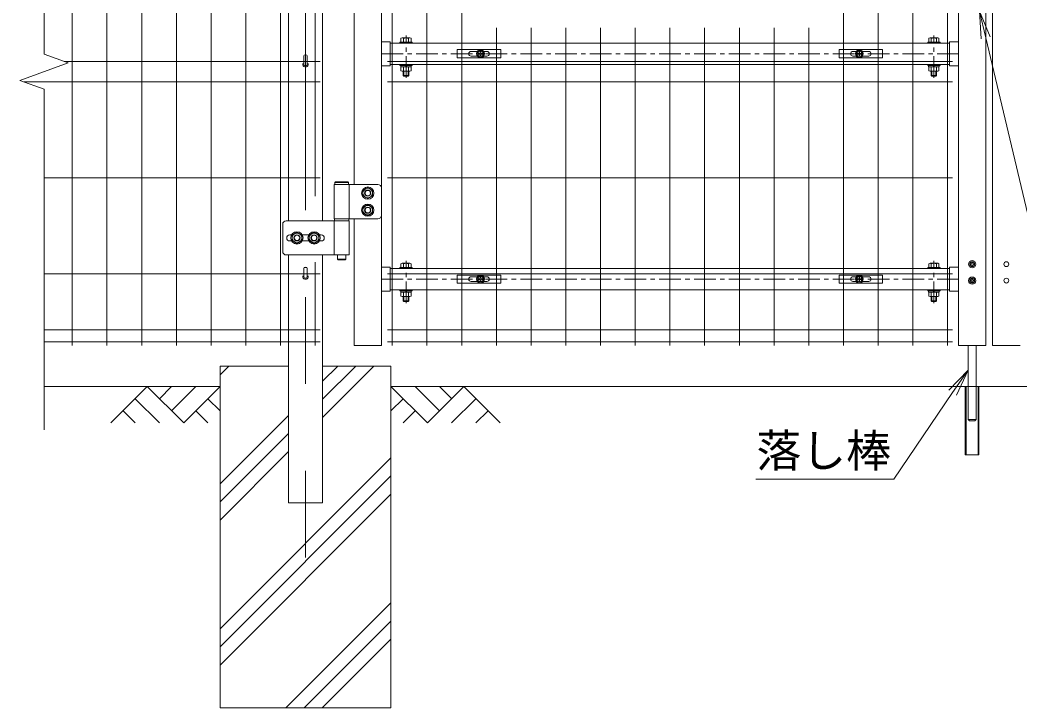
# Model space of a CAD drawing. Units: millimetres, scale not verified. Extents: x -4200 to 4200, y -2970 to 2970.
# Drawn here: x -222 to 1241, y -722 to 284 of the extents above; entities that cross this region are included whole.
import ezdxf
from ezdxf.enums import TextEntityAlignment as Align

# ---------------------------------------------------------------- set-up
doc = ezdxf.new("R2010")
doc.units = ezdxf.units.MM
doc.header["$LTSCALE"] = 20
doc.linetypes.add('USER1', pattern=[50.8, 31.75, -6.35, 6.35, -6.35])
for name, color, linetype, lineweight in [('0-0_D-STR-TXT', 7, 'Continuous', 9), ('0-1_D-STR3', 3, 'Continuous', 13), ('0-2_LAYER04', 7, 'Continuous', 9), ('0-3_D-BMK', 2, 'USER1', 13), ('0-4_D-STR1', 1, 'Continuous', 18), ('0-5_D-STR-DIM', 7, 'Continuous', 9), ('0-6_0', 7, 'Continuous', 9), ('0-7_D-DCR-HCH', 7, 'Continuous', 9), ('0-8_Defpoints', 6, 'Continuous', 18), ('0-9_D-STR2', 7, 'Continuous', 9)]:
    doc.layers.add(name, color=color, linetype=linetype, lineweight=lineweight)
doc.styles.add('ＭＳ ゴシック', font='')
doc.styles.get('ＭＳ ゴシック').set_extended_font_data('MS Gothic')

# ---------------------------------------------------------------- blocks, each defined once
blk = doc.blocks.new('U6')
at = {"layer": '0-1_D-STR3'}
for p, q in [((2260, 9477), (2260, 9445)), ((2260, 9477), (2620, 9477)), ((2260, 9445), (2620, 9445)), ((2290, 9477), (2290, 9586)), ((2590.1, 9477), (2290, 9477)), ((2552.5, 9597.1), (2327.5, 9597.1)), ((2365, 9477), (2365, 9586)), ((2515, 9477), (2515, 9586)), ((2590.1, 9477), (2590.1, 9586)), ((2620, 9477), (2620, 9445)), ((17700, 9477), (17700, 9445)), ((18060, 9477), (17700, 9477)), ((18060, 9445), (17700, 9445)), ((17730, 9477), (17730, 9586)), ((17730, 9477), (18030, 9477)), ((17767.5, 9597.1), (17992.5, 9597.1)), ((17805, 9477), (17805, 9586)), ((17955, 9477), (17955, 9586)), ((18030, 9477), (18030, 9586)), ((18060, 9477), (18060, 9445)), ((2260, 8825), (2260, 8793)), ((2260, 8825), (2620, 8825)), ((2260, 8793), (2620, 8793)), ((2447.5, 8753), (2424.4, 8793)), ((2461.4, 8753), (2438.3, 8793)), ((2620, 8825), (2620, 8793)), ((17700, 8825), (17700, 8793)), ((18060, 8825), (17700, 8825)), ((18060, 8793), (17700, 8793)), ((17858.6, 8753), (17881.7, 8793)), ((17872.5, 8753), (17895.6, 8793)), ((18060, 8825), (18060, 8793)), ((2290, 8753), (2290, 8634)), ((2327.5, 8623), (2552.5, 8623)), ((2360, 8497), (2360, 8623)), ((2360, 8497), (2380, 8477)), ((2360, 8497), (2520, 8497)), ((2365, 8753), (2365, 8634)), ((2380, 8477), (2380, 8623)), ((2500, 8477), (2500, 8623)), ((2500, 8477), (2520, 8497)), ((2515, 8753), (2515, 8634)), ((2520, 8497), (2520, 8623)), ((2590.1, 8753), (2590.1, 8634)), ((17730, 8753), (17730, 8634)), ((17992.5, 8623), (17767.5, 8623)), ((17800, 8497), (17800, 8623)), ((17820, 8477), (17800, 8497)), ((17960, 8497), (17800, 8497)), ((17805, 8753), (17805, 8634)), ((17820, 8477), (17820, 8623)), ((17940, 8477), (17940, 8623)), ((17960, 8497), (17940, 8477)), ((17955, 8753), (17955, 8634)), ((17960, 8497), (17960, 8623)), ((18030, 8753), (18030, 8634)), ((2500, 8477), (2380, 8477)), ((17820, 8477), (17940, 8477)), ((340, 5310), (340, 4310)), ((340, 5310), (1620, 5310)), ((376, 5390), (356, 5370)), ((356, 5370), (356, 5310)), ((356, 5370), (756, 5370)), ((356, 5310), (756, 5310)), ((376, 5390), (736, 5390)), ((736, 5390), (756, 5370)), ((756, 5370), (756, 5310)), ((772, 5310), (772, 4310)), ((1720, 5210), (1720, 4410)), ((-1168, 4150), (-1168, 3350)), ((772, 4250), (-1068, 4250)), ((1620, 4310), (340, 4310)), ((340, 4250), (340, 3250)), ((346, 4310), (346, 4250)), ((766, 4310), (346, 4310)), ((766, 4250), (346, 4250)), ((766, 4310), (766, 4250)), ((772, 4250), (772, 3250)), ((-905.9, 3840), (-960, 3840)), ((-405.9, 3840), (-594.1, 3840)), ((-40, 3840), (-94.1, 3840)), ((-1050, 3750), (-1049.8, 3750)), ((-905.9, 3660), (-960, 3660)), ((-405.9, 3660), (-594.1, 3660)), ((-40, 3660), (-94.1, 3660)), ((50, 3750), (50.2, 3750)), ((-1068, 3250), (772, 3250)), ((436, 3250), (436, 3130)), ((676, 3250), (676, 3130)), ((2290, 2886), (2290, 2995)), ((2552.6, 3006.1), (2327.5, 3006.1)), ((2365, 2886), (2365, 2995)), ((2515.1, 2886), (2515.1, 2995)), ((2590.1, 2886), (2590.1, 2995)), ((17730, 2886), (17730, 2995)), ((17767.5, 3006.1), (17992.5, 3006.1)), ((17805, 2886), (17805, 2995)), ((17955, 2886), (17955, 2995)), ((18030, 2886), (18030, 2995)), ((18963, 2971.7), (18937, 2972.1)), ((18992.1, 3043), (18991.7, 3017.1)), ((18992.1, 2917), (18991.7, 2942.9)), ((18992.1, 3043), (19007.9, 3043)), ((19007.9, 3043), (19008.4, 3017.1)), ((19007.9, 2917), (19008.4, 2942.9)), ((19037.1, 2988.4), (19063, 2987.9)), ((19037.1, 2971.7), (19063, 2972.1)), ((19063, 2987.9), (19063, 2972.1)), ((2260, 2886), (2260, 2854)), ((2260, 2886), (2620, 2886)), ((2260, 2854), (2620, 2854)), ((2590.1, 2886), (2290, 2886)), ((2620, 2886), (2620, 2854)), ((17700, 2886), (17700, 2854)), ((18060, 2886), (17700, 2886)), ((18060, 2854), (17700, 2854)), ((17730, 2886), (18030, 2886)), ((18060, 2886), (18060, 2854)), ((18992.1, 2917), (19007.9, 2917)), ((18963, 2508.4), (18937, 2507.9)), ((18937, 2507.9), (18937, 2492.1)), ((18963, 2491.7), (18937, 2492.1)), ((18992.1, 2563), (18991.7, 2537.1)), ((18992.1, 2437), (18991.7, 2462.9)), ((18992.1, 2563), (19007.9, 2563)), ((18992.1, 2437), (19007.9, 2437)), ((19007.9, 2563), (19008.4, 2537.1)), ((19007.9, 2437), (19008.4, 2462.9)), ((19037.1, 2508.4), (19063, 2507.9)), ((19037.1, 2491.7), (19063, 2492.1)), ((19063, 2507.9), (19063, 2492.1)), ((2260, 2234), (2260, 2202)), ((2260, 2234), (2620, 2234)), ((2260, 2202), (2620, 2202)), ((2290, 2162), (2290, 2043)), ((2365, 2162), (2365, 2043)), ((2447.5, 2162), (2424.5, 2202)), ((2461.4, 2162), (2438.3, 2202)), ((2515.1, 2162), (2515.1, 2043)), ((2590.1, 2162), (2590.1, 2043)), ((2620, 2234), (2620, 2202)), ((17700, 2234), (17700, 2202)), ((18060, 2234), (17700, 2234)), ((18060, 2202), (17700, 2202)), ((17730, 2162), (17730, 2043)), ((17805, 2162), (17805, 2043)), ((17858.6, 2162), (17881.7, 2202)), ((17872.5, 2162), (17895.6, 2202)), ((17955, 2162), (17955, 2043)), ((18030, 2162), (18030, 2043)), ((18060, 2234), (18060, 2202)), ((2327.5, 2032), (2552.6, 2032)), ((2360, 1906), (2360, 2032)), ((2360, 1906), (2380, 1886)), ((2360, 1906), (2520, 1906)), ((2380, 1886), (2380, 2032)), ((2500, 1886), (2380, 1886)), ((2500, 1886), (2500, 2032)), ((2500, 1886), (2520, 1906)), ((2520, 1906), (2520, 2032)), ((17992.5, 2032), (17767.5, 2032)), ((17800, 1906), (17800, 2032)), ((17820, 1886), (17800, 1906)), ((17960, 1906), (17800, 1906)), ((17820, 1886), (17820, 2032)), ((17820, 1886), (17940, 1886)), ((17940, 1886), (17940, 2032)), ((17960, 1906), (17940, 1886)), ((17960, 1906), (17960, 2032)), ((18880, 600), (18880, -1560.8)), ((19120, 600), (19120, -1560.8)), ((18800, -2600), (18800, -600)), ((18800, -600), (19200, -600)), ((18824, -2600), (18824, -600)), ((19176, -2600), (19176, -600)), ((19200, -2600), (19200, -600)), ((18880, -1560.8), (18920, -1600.8)), ((18880, -1560.8), (19120, -1560.8)), ((19080, -1600.8), (18920, -1600.8)), ((19080, -1600.8), (18920, -1600.8)), ((19080, -1600.8), (19120, -1560.8)), ((19200, -2600), (18800, -2600))]:
    blk.add_line(p, q, dxfattribs=at)
for points in [[(2594, 8753), (2286, 8753), (2286, 8793)], [(2594, 8753), (2594, 8793), (2286, 8793)], [(17726, 8753), (18034, 8753), (18034, 8793)], [(17726, 8753), (17726, 8793), (18034, 8793)], [(456, 3110), (436, 3130), (676, 3130)], [(456, 3110), (656, 3110), (676, 3130)], [(18963, 2988.4), (18937, 2987.9), (18937, 2972.1)], [(2594, 2162), (2286, 2162), (2286, 2202)], [(2594, 2162), (2594, 2202), (2286, 2202)], [(17726, 2162), (18034, 2162), (18034, 2202)], [(17726, 2162), (17726, 2202), (18034, 2202)]]:
    blk.add_lwpolyline(points, dxfattribs=at)
for points in [[(1320, 5222), (1460.3, 5141), (1460.3, 4979), (1320, 4898), (1179.7, 4979), (1179.7, 5141)], [(1320, 4722), (1460.3, 4641), (1460.3, 4479), (1320, 4398), (1179.7, 4479), (1179.7, 4641)], [(-750, 3912), (-609.7, 3831), (-609.7, 3669), (-750, 3588), (-890.3, 3669), (-890.3, 3831)], [(-250, 3912), (-109.7, 3831), (-109.7, 3669), (-250, 3588), (-390.3, 3669), (-390.3, 3831)]]:
    blk.add_lwpolyline(points, close=True, dxfattribs=at)
for centre, radius in [((1320, 5060), 180), ((1320, 5060), 140.7), ((1320, 5060), 90), ((1320, 5060), 80), ((1320, 4560), 180), ((1320, 4560), 140.7), ((1320, 4560), 90), ((1320, 4560), 80), ((-750, 3750), 180), ((-750, 3750), 140.7), ((-750, 3750), 90), ((-750, 3750), 80), ((-250, 3750), 180), ((-250, 3750), 140.7), ((-250, 3750), 90), ((-250, 3750), 80), ((19000, 2980), 105), ((19000, 2980), 70), ((19000, 2500), 105), ((19000, 2500), 70)]:
    blk.add_circle(centre, radius, dxfattribs=at)
for centre, radius, start, end in [((2327.5, 9528), 69.1, 57.13278, 122.86722), ((2440, 9337.2), 259.8, 73.22135, 106.77865), ((2552.5, 9528), 69.1, 57.13278, 122.86722), ((17767.5, 9528), 69.1, 57.13278, 122.86722), ((17880, 9337.2), 259.8, 73.22135, 106.77865), ((17992.5, 9528), 69.1, 57.13278, 122.86722), ((2327.5, 8692.1), 69.1, 237.13278, 302.86722), ((2440, 8882.8), 259.8, 253.22135, 286.77865), ((2552.5, 8692.1), 69.1, 237.13278, 302.86722), ((17767.5, 8692.1), 69.1, 237.13278, 302.86722), ((17880, 8882.8), 259.8, 253.22135, 286.77865), ((17992.5, 8692.1), 69.1, 237.13278, 302.86722), ((1620, 5210), 100, 0, 90), ((1620, 4410), 100, 270, 0), ((-1068, 4150), 100, 90, 180), ((-960, 3750), 90, 90, 180), ((-40, 3750), 90, 0, 90), ((-960, 3750), 90, 180, 270), ((-40, 3750), 90, 270, 0), ((-1068, 3350), 100, 180, 270), ((2327.5, 2937), 69.1, 57.13278, 122.86722), ((2440, 2746.2), 259.8, 73.22135, 106.77865), ((2552.6, 2937), 69.1, 57.13278, 122.86722), ((17767.5, 2937), 69.1, 57.13278, 122.86722), ((17880, 2746.2), 259.8, 73.22135, 106.77865), ((17992.5, 2937), 69.1, 57.13278, 122.86722), ((18961.9, 3018.1), 29.8, 270, 0), ((18961.9, 2941.9), 29.8, 0, 90), ((19038.1, 3018.1), 29.8, 180, 270), ((19038.1, 2941.9), 29.8, 90, 180), ((18961.9, 2538.1), 29.8, 270, 0), ((18961.9, 2461.9), 29.8, 0, 90), ((19038.1, 2538.1), 29.8, 180, 270), ((19038.1, 2461.9), 29.8, 90, 180), ((2327.5, 2101.1), 69.1, 237.13278, 302.86722), ((2440, 2291.8), 259.8, 253.22135, 286.77865), ((2552.6, 2101.1), 69.1, 237.13278, 302.86722), ((17767.5, 2101.1), 69.1, 237.13278, 302.86722), ((17880, 2291.8), 259.8, 253.22135, 286.77865), ((17992.5, 2101.1), 69.1, 237.13278, 302.86722)]:
    blk.add_arc(centre, radius, start, end, dxfattribs=at)
at = {"layer": '0-3_D-BMK'}
for p, q in [((2440, 8428), (2440, 9669.8)), ((17880, 8428), (17880, 9669.8)), ((1720, 9135), (18600, 9135)), ((2440, 1837), (2440, 3078.8)), ((17880, 1837), (17880, 3078.8)), ((1720, 2544), (18600, 2544))]:
    blk.add_line(p, q, dxfattribs=at)
at = {"layer": '0-4_D-STR1'}
for p, q in [((1720, 16300), (1720, 600)), ((920, 14540), (920, 5310)), ((18600, 13174.9), (18600, 600)), ((19400, 10380), (19400, 600)), ((19600, 10380), (19600, 600)), ((1720, 9485), (1980, 9485)), ((1980, 9485), (1980, 8785)), ((18340, 9445), (1980, 9445)), ((18600, 9485), (18340, 9485)), ((18340, 9485), (18340, 8785)), ((1720, 8785), (1980, 8785)), ((18340, 8825), (1980, 8825)), ((18600, 8785), (18340, 8785)), ((920, 4310), (920, 600)), ((1720, 2894), (1980, 2894)), ((1980, 2894), (1980, 2194)), ((18340, 2854), (1980, 2854)), ((18340, 2894), (18340, 2194)), ((18600, 2894), (18340, 2894)), ((1720, 2194), (1980, 2194)), ((18340, 2234), (1980, 2234)), ((18600, 2194), (18340, 2194)), ((920, 600), (1720, 600)), ((18600, 600), (19400, 600)), ((19600, 600), (20400, 600))]:
    blk.add_line(p, q, dxfattribs=at)
for centre in [(20000, 2980), (20000, 2500)]:
    blk.add_circle(centre, 70, dxfattribs=at)
at = {"layer": '0-8_Defpoints'}
for centre in [(4620, 9135), (15700, 9135), (4620, 2544), (15700, 2544)]:
    blk.add_circle(centre, 80, dxfattribs=at)
blk = doc.blocks.new('A$C1aa64d16')
at = {"layer": '0-1_D-STR3'}
for p, q in [((-679.7, 120), (590.3, 120)), ((-679.7, -120), (-679.7, 120)), ((-274.7, 70), (-91.2, 70)), ((-37.1, 8.4), (-63, 7.9)), ((-63, 7.9), (-63, -7.9)), ((-7.9, 63), (-8.4, 37.1)), ((-7.9, 63), (7.9, 63)), ((7.9, 63), (8.4, 37.1)), ((37.1, 8.4), (63, 7.9)), ((63, 7.9), (63, -7.9)), ((91.2, 70), (185.3, 70)), ((-274.7, -70), (-91.2, -70)), ((-37.1, -8.4), (-63, -7.9)), ((-7.9, -63), (-8.4, -37.1)), ((37.1, -8.4), (63, -7.9)), ((91.2, -70), (185.3, -70))]:
    blk.add_line(p, q, dxfattribs=at)
for points in [[(-679.7, -120), (590.3, -120), (590.3, 120)], [(-7.9, -63), (7.9, -63), (8.4, -37.1)]]:
    blk.add_lwpolyline(points, dxfattribs=at)
for radius in [115, 105]:
    blk.add_circle((0, 0), radius, dxfattribs=at)
for centre, radius, start, end in [((-274.7, 0), 70, 90, 270), ((-38.1, 38.1), 29.8, 270, 0), ((38.1, 38.1), 29.8, 180, 270), ((185.3, 0), 70, 270, 90), ((-38.1, -38.1), 29.8, 0, 90), ((38.1, -38.1), 29.8, 90, 180)]:
    blk.add_arc(centre, radius, start, end, dxfattribs=at)
blk = doc.blocks.new('A$Cf29bf4b8')
at = {"layer": '0-1_D-STR3'}
for p, q in [((-590.3, 120), (679.7, 120)), ((-590.3, -120), (-590.3, 120)), ((-185.3, 70), (-91.2, 70)), ((-37.1, 8.4), (-63, 7.9)), ((-63, 7.9), (-63, -7.9)), ((-7.9, 63), (-8.4, 37.1)), ((-7.9, 63), (7.9, 63)), ((7.9, 63), (8.4, 37.1)), ((37.1, 8.4), (63, 7.9)), ((63, 7.9), (63, -7.9)), ((91.2, 70), (274.7, 70)), ((-185.3, -70), (-91.2, -70)), ((-37.1, -8.4), (-63, -7.9)), ((-7.9, -63), (-8.4, -37.1)), ((37.1, -8.4), (63, -7.9)), ((91.2, -70), (274.7, -70))]:
    blk.add_line(p, q, dxfattribs=at)
for points in [[(-590.3, -120), (679.7, -120), (679.7, 120)], [(-7.9, -63), (7.9, -63), (8.4, -37.1)]]:
    blk.add_lwpolyline(points, dxfattribs=at)
for radius in [115, 105]:
    blk.add_circle((0, 0), radius, dxfattribs=at)
for centre, radius, start, end in [((-185.3, 0), 70, 90, 270), ((-38.1, 38.1), 29.8, 270, 0), ((38.1, 38.1), 29.8, 180, 270), ((274.7, 0), 70, 270, 90), ((-38.1, -38.1), 29.8, 0, 90), ((38.1, -38.1), 29.8, 90, 180)]:
    blk.add_arc(centre, radius, start, end, dxfattribs=at)
blk = doc.blocks.new('_Open')
at = {"layer": '0-6_0'}
blk.add_line((-20, 3.33), (0, 0), dxfattribs=at)
blk.add_lwpolyline([(-20, -3.33), (0, 0), (-20, 0)], dxfattribs=at)

msp = doc.modelspace()

# ---------------------------------------------------------------- linework, layer by layer
at = {"layer": '0-0_D-STR-TXT'}
for points in [[(1549.44, -404.77), (1348.37, -404.77), (1190.54, 257.77)], [(854.55, -387.83), (1056.03, -387.83), (1142.23, -261.16)]]:
    msp.add_lwpolyline(points, dxfattribs=at)
at = {"layer": '0-1_D-STR3'}
for p, q in [((193.13, 231.35), (193.13, 219.19)), ((198.33, 231.35), (198.33, 219.19)), ((193.13, -79.15), (193.13, -91.31)), ((198.33, -79.15), (198.33, -91.31))]:
    msp.add_line(p, q, dxfattribs=at)
for centre in [(195.73, 219.19), (195.73, -91.31)]:
    msp.add_arc(centre, 2.6, 180, 0, dxfattribs=at)
for centre in [(195.73, 231.34), (195.73, -79.16), (195.73, -79.61)]:
    msp.add_ellipse(centre, major_axis=(-2.6, 0), ratio=0.649974, start_param=3.1415927, end_param=6.2831853, dxfattribs=at)
at = {"layer": '0-2_LAYER04'}
for p, q in [((70.74, -222.31), (170.74, -222.31)), ((70.74, -222.31), (70.74, -722.31)), ((220.74, -222.31), (320.74, -222.31)), ((320.74, -222.31), (320.74, -722.31)), ((-186.64, -252.31), (45.74, -252.31)), ((70.74, -252.31), (-186.64, -252.31)), ((2070.73, -252.31), (320.74, -252.31)), ((70.74, -722.31), (320.74, -722.31))]:
    msp.add_line(p, q, dxfattribs=at)
at = {"layer": '0-3_D-BMK'}
msp.add_line((195.73, 640.61), (195.73, -502.31), dxfattribs=at)
at = {"layer": '0-4_D-STR1'}
for p, q in [((170.73, 451.69), (170.73, -9.81)), ((220.73, 451.69), (220.73, -9.81)), ((170.73, -59.81), (170.73, -422.31)), ((220.73, -59.81), (220.73, -422.31)), ((170.73, -422.31), (220.73, -422.31))]:
    msp.add_line(p, q, dxfattribs=at)
for centre in [(195.73, 219.19), (195.73, -91.31)]:
    msp.add_arc(centre, 4, 162.5424, 17.4576, dxfattribs=at)
at = {"layer": '0-7_D-DCR-HCH'}
for p, q in [((70.74, -235.26), (83.68, -222.31)), ((220.74, -297.4), (295.82, -222.31)), ((220.74, -270.88), (269.3, -222.31)), ((220.74, -244.36), (242.78, -222.31)), ((-35.69, -252.31), (-88.9, -305.53)), ((-35.69, -252.31), (17.52, -305.53)), ((-17.95, -270.05), (-0.21, -252.31)), ((-0.21, -287.79), (35.26, -252.31)), ((17.52, -305.53), (70.74, -252.31)), ((373.95, -305.53), (320.74, -252.31)), ((391.68, -287.79), (356.21, -252.31)), ((427.16, -252.31), (373.95, -305.53)), ((409.51, -270.14), (391.68, -252.31)), ((427.16, -252.31), (480.37, -305.53)), ((-53.43, -270.05), (-17.79, -305.53)), ((53, -270.05), (70.74, -287.71)), ((338.47, -270.05), (320.74, -287.71)), ((444.9, -270.05), (409.26, -305.53)), ((-71.16, -287.79), (-53.34, -305.53)), ((35.26, -287.79), (53.08, -305.53)), ((356.21, -287.79), (338.39, -305.53)), ((462.63, -287.79), (444.82, -305.53)), ((70.74, -394.36), (170.74, -294.36)), ((70.74, -420.88), (170.74, -320.88)), ((70.74, -447.4), (170.74, -347.4)), ((70.74, -606.49), (320.74, -356.49)), ((70.74, -633.01), (320.74, -383.01)), ((70.74, -659.53), (320.74, -409.53)), ((167.05, -722.31), (320.74, -568.63)), ((193.56, -722.31), (320.74, -595.14)), ((220.08, -722.31), (320.74, -621.66))]:
    msp.add_line(p, q, dxfattribs=at)
at = {"layer": '0-9_D-STR2'}
for p, q in [((-186.64, 233.84), (-186.64, 740.29)), ((-145.45, 677.68), (-145.45, -192.32)), ((-94.68, 677.68), (-94.68, -192.32)), ((-43.91, 677.68), (-43.91, -192.32)), ((6.86, 677.68), (6.86, -192.32)), ((57.63, 677.68), (57.63, -192.32)), ((108.4, 677.68), (108.4, -192.32)), ((159.17, 677.68), (159.17, -192.32)), ((322.58, 677.68), (322.58, -192.32)), ((373.35, 677.68), (373.35, -192.32)), ((424.12, 677.68), (424.12, -192.32)), ((982.59, 677.68), (982.59, -192.32)), ((1033.36, 677.68), (1033.36, -192.32)), ((1084.13, 677.68), (1084.13, -192.32)), ((1134.9, 677.68), (1134.9, -192.32)), ((209.94, 395.23), (209.94, 26.13)), ((474.89, 272.45), (474.89, -192.32)), ((525.66, 272.45), (525.66, -192.32)), ((576.43, 272.45), (576.43, -192.32)), ((627.2, 272.45), (627.2, -192.32)), ((677.97, 272.45), (677.97, -192.32)), ((728.74, 272.45), (728.74, -192.32)), ((779.51, 272.45), (779.51, -192.32)), ((830.28, 272.45), (830.28, -192.32)), ((881.05, 272.45), (881.05, -192.32)), ((931.82, 272.45), (931.82, -192.32)), ((-221.87, 195.36), (-151.4, 221.01)), ((-151.4, 221.01), (-186.64, 233.84)), ((216.94, 223.18), (-157.37, 223.18)), ((315.58, 223.18), (1141.9, 223.18)), ((-186.64, 182.53), (-221.87, 195.36)), ((216.94, 193.18), (-215.9, 193.18)), ((315.58, 193.18), (1141.9, 193.18)), ((-186.64, -315.31), (-186.64, 182.53)), ((216.94, 52.93), (-186.64, 52.93)), ((315.58, 52.93), (1141.9, 52.93)), ((209.94, -70.52), (209.94, -192.32)), ((216.94, -87.32), (-186.64, -87.32)), ((315.58, -87.32), (1141.9, -87.32)), ((216.94, -169.32), (-186.64, -169.32)), ((315.58, -169.32), (1141.9, -169.32)), ((216.94, -186.92), (-186.64, -186.92)), ((315.58, -186.92), (1141.9, -186.92))]:
    msp.add_line(p, q, dxfattribs=at)

# ---------------------------------------------------------------- block references
at = {"layer": '0-0_D-STR-TXT', "xscale": 2, "yscale": 2}
for p, rotation in [((1181.28, 296.68), 103.39915), ((1164.74, -228.09), 55.76294)]:
    msp.add_blockref('_Open', p, dxfattribs=dict(at, rotation=rotation))
at = {"layer": '0-5_D-STR-DIM', "xscale": 0.05, "yscale": 0.05}
for name, p in [('U6', (220.74, -222.31)), ('A$C1aa64d16', (451.74, 234.44)), ('A$Cf29bf4b8', (1005.74, 234.44)), ('A$C1aa64d16', (451.74, -95.11)), ('A$Cf29bf4b8', (1005.74, -95.11))]:
    msp.add_blockref(name, p, dxfattribs=at)

# ---------------------------------------------------------------- texts
at = {"layer": '0-0_D-STR-TXT', "style": 'ＭＳ ゴシック'}
msp.add_text('落し棒', height=48.09, dxfattribs=at).set_placement((855.2, -384.47), align=Align.BOTTOM_LEFT)

doc.saveas('drawing.dxf')
